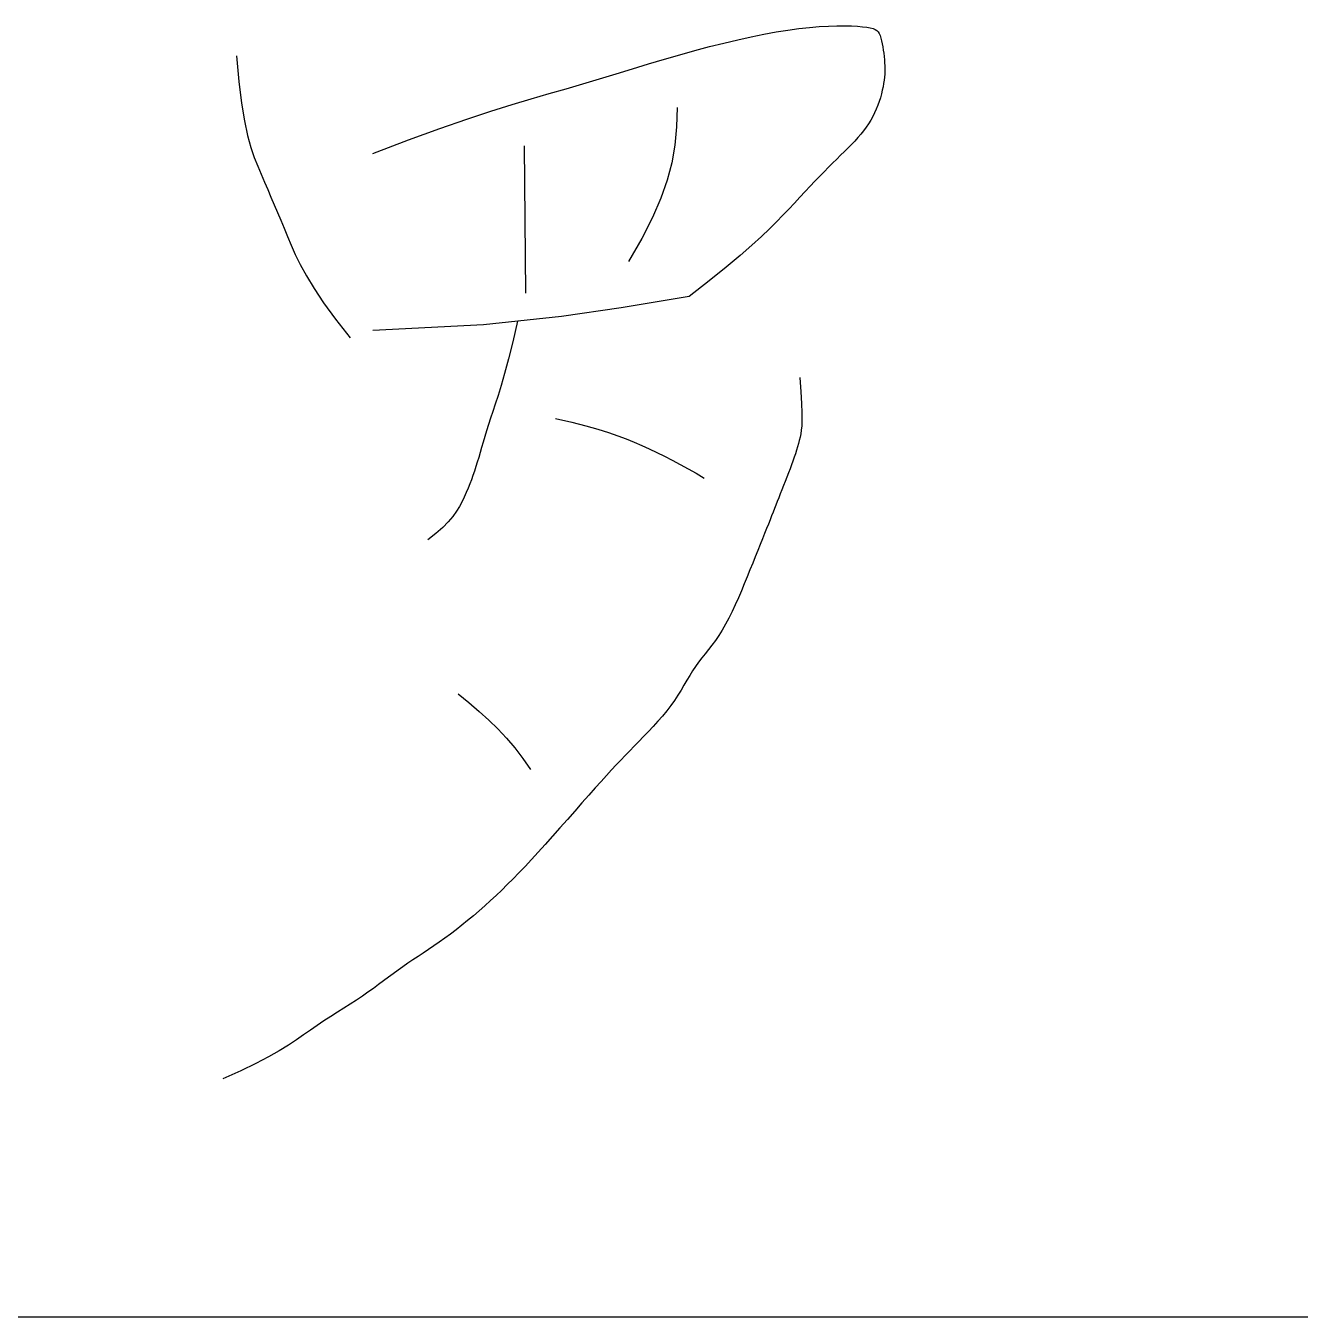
# Model space of a CAD drawing. Extents: x -51258 to 164715, y -112558 to 496610.
# Drawn here: x 110055 to 111913, y 9250 to 11134 of the extents above; entities that cross this region are included whole.
import ezdxf

# ---------------------------------------------------------------- set-up
doc = ezdxf.new("R2010")
doc.units = 0
doc.header["$LTSCALE"] = 1000
doc.layers.add('签名', color=7, linetype='Continuous', lineweight=13)

# ---------------------------------------------------------------- blocks, each defined once
blk = doc.blocks.new('RTGSREG')
blk.add_lwpolyline([(-11500, 3700), (-18500, 3700)])
blk = doc.blocks.new('罗毅签名')
at = {"layer": '签名', "color": 7, "lineweight": -3}
for p, q in [((2.6222, 5.4734), (2.6929, 5.489)), ((2.6929, 5.489), (2.7608, 5.5028)), ((2.7608, 5.5028), (2.826, 5.5147)), ((2.826, 5.5147), (2.8881, 5.5247)), ((2.8881, 5.5247), (2.9471, 5.5327)), ((2.9471, 5.5327), (3.0028, 5.5388)), ((3.0028, 5.5388), (3.055, 5.5431)), ((3.055, 5.5431), (3.1035, 5.5458)), ((3.1035, 5.5458), (3.1482, 5.5471)), ((3.1482, 5.5471), (3.1888, 5.5473)), ((3.1888, 5.5473), (3.2252, 5.5464)), ((3.2252, 5.5464), (3.2571, 5.5449)), ((3.2571, 5.5449), (3.2844, 5.5427)), ((3.2844, 5.5427), (3.307, 5.5402)), ((3.307, 5.5402), (3.3254, 5.537)), ((3.3254, 5.537), (3.34, 5.5332)), ((3.34, 5.5332), (3.3515, 5.5283)), ((3.3515, 5.5283), (3.3604, 5.5223)), ((3.3604, 5.5223), (3.3673, 5.5149)), ((3.3673, 5.5149), (3.3727, 5.5059)), ((3.3727, 5.5059), (3.3772, 5.4951)), ((3.3772, 5.4951), (3.3813, 5.4824)), ((3.3813, 5.4824), (3.385, 5.4681)), ((2.3153, 5.3938), (2.3954, 5.4162)), ((2.3954, 5.4162), (2.4733, 5.437)), ((2.4733, 5.437), (2.5489, 5.4561)), ((2.5489, 5.4561), (2.6222, 5.4734)), ((3.385, 5.4681), (3.3883, 5.4525)), ((3.3883, 5.4525), (3.3913, 5.4359)), ((3.3913, 5.4359), (3.394, 5.4188)), ((3.394, 5.4188), (3.3963, 5.4014)), ((-0.0348, 5.3886), (-0.0226, 5.2518)), ((2.0645, 5.3195), (2.1497, 5.3452)), ((2.1497, 5.3452), (2.2334, 5.3701)), ((2.2334, 5.3701), (2.3153, 5.3938)), ((3.3963, 5.4014), (3.3982, 5.3841)), ((3.3982, 5.3841), (3.3998, 5.3673)), ((3.3998, 5.3673), (3.401, 5.3513)), ((3.401, 5.3513), (3.4018, 5.3358)), ((1.8904, 5.2667), (1.978, 5.2933)), ((1.978, 5.2933), (2.0645, 5.3195)), ((3.4003, 5.275), (3.3985, 5.259)), ((3.4015, 5.2905), (3.4003, 5.275)), ((3.4021, 5.3057), (3.4015, 5.2905)), ((3.4018, 5.3358), (3.4022, 5.3207)), ((3.4022, 5.3207), (3.4021, 5.3057)), ((-0.0226, 5.2518), (-0.0085, 5.1378)), ((1.6221, 5.1878), (1.7126, 5.2139)), ((1.7126, 5.2139), (1.8018, 5.2402)), ((1.8018, 5.2402), (1.8904, 5.2667)), ((3.3889, 5.2055), (3.3842, 5.186)), ((3.3928, 5.2242), (3.3889, 5.2055)), ((3.396, 5.2421), (3.3928, 5.2242)), ((3.3985, 5.259), (3.396, 5.2421)), ((-0.0085, 5.1378), (0.0071, 5.0437)), ((1.4261, 5.13), (1.5278, 5.1604)), ((1.5278, 5.1604), (1.6221, 5.1878)), ((3.3725, 5.146), (3.3653, 5.1257)), ((3.3788, 5.1661), (3.3725, 5.146)), ((3.3842, 5.186), (3.3788, 5.1661)), ((1.1869, 5.053), (1.3136, 5.0948)), ((1.3136, 5.0948), (1.4261, 5.13)), ((2.3012, 5.1144), (2.2985, 5.0109)), ((3.3484, 5.0855), (3.3385, 5.066)), ((3.3573, 5.1054), (3.3484, 5.0855)), ((3.3653, 5.1257), (3.3573, 5.1054)), ((0.0071, 5.0437), (0.0238, 4.9662)), ((0.8772, 4.9424), (1.0426, 5.0028)), ((1.0426, 5.0028), (1.1869, 5.053)), ((2.2985, 5.0109), (2.2897, 4.9142)), ((3.3032, 5.0096), (3.2896, 4.9912)), ((3.3159, 5.0281), (3.3032, 5.0096)), ((3.3277, 5.0469), (3.3159, 5.0281)), ((3.3385, 5.066), (3.3277, 5.0469)), ((0.0238, 4.9662), (0.0413, 4.9022)), ((0.6874, 4.8701), (0.8772, 4.9424)), ((3.243, 4.9364), (3.2256, 4.918)), ((3.2595, 4.9547), (3.243, 4.9364)), ((3.275, 4.973), (3.2595, 4.9547)), ((3.2896, 4.9912), (3.275, 4.973)), ((0.0413, 4.9022), (0.0593, 4.8486)), ((1.4901, 4.9099), (1.4976, 4.13)), ((2.2897, 4.9142), (2.2736, 4.821)), ((3.1881, 4.8803), (3.1681, 4.8607)), ((3.2073, 4.8994), (3.1881, 4.8803)), ((3.2256, 4.918), (3.2073, 4.8994)), ((0.0593, 4.8486), (0.0775, 4.8022)), ((0.0775, 4.8022), (0.0956, 4.7598)), ((2.2736, 4.821), (2.2491, 4.7282)), ((3.1032, 4.7969), (3.08, 4.7736)), ((3.1256, 4.8191), (3.1032, 4.7969)), ((3.1472, 4.8403), (3.1256, 4.8191)), ((3.1681, 4.8607), (3.1472, 4.8403)), ((0.0956, 4.7598), (0.1132, 4.7189)), ((2.2491, 4.7282), (2.2149, 4.6325)), ((3.0561, 4.749), (3.0315, 4.7231)), ((3.08, 4.7736), (3.0561, 4.749)), ((0.1132, 4.7189), (0.1306, 4.6786)), ((0.1306, 4.6786), (0.1477, 4.6385)), ((2.9793, 4.6677), (2.9517, 4.6381)), ((3.0059, 4.696), (2.9793, 4.6677)), ((3.0315, 4.7231), (3.0059, 4.696)), ((0.1477, 4.6385), (0.1648, 4.5983)), ((0.1648, 4.5983), (0.1819, 4.5577)), ((2.2149, 4.6325), (2.1701, 4.5308)), ((2.9228, 4.6074), (2.8927, 4.5755)), ((2.9517, 4.6381), (2.9228, 4.6074)), ((0.1819, 4.5577), (0.1993, 4.5163)), ((2.1701, 4.5308), (2.1133, 4.4199)), ((2.8612, 4.5425), (2.8279, 4.5081)), ((2.8927, 4.5755), (2.8612, 4.5425)), ((0.1993, 4.5163), (0.2171, 4.4738)), ((0.2171, 4.4738), (0.2354, 4.4298)), ((2.7909, 4.4711), (2.7479, 4.43)), ((2.8279, 4.5081), (2.7909, 4.4711)), ((0.2354, 4.4298), (0.2546, 4.3838)), ((0.2546, 4.3838), (0.2764, 4.3345)), ((2.1133, 4.4199), (2.0434, 4.2966)), ((2.7479, 4.43), (2.6967, 4.3833)), ((0.2764, 4.3345), (0.3026, 4.2807)), ((2.6351, 4.3296), (2.5608, 4.2673)), ((2.6967, 4.3833), (2.6351, 4.3296)), ((0.3026, 4.2807), (0.3352, 4.2208)), ((2.5608, 4.2673), (2.4716, 4.1949)), ((0.3352, 4.2208), (0.376, 4.1535)), ((2.4716, 4.1949), (2.3653, 4.111)), ((0.376, 4.1535), (0.427, 4.0774)), ((2.3653, 4.111), (2.0041, 4.0508)), ((0.427, 4.0774), (0.49, 3.991)), ((2.0041, 4.0508), (1.6881, 4.0058)), ((0.49, 3.991), (0.5671, 3.893)), ((1.6881, 4.0058), (1.2743, 3.9607)), ((1.4551, 3.9804), (1.4296, 3.872)), ((1.2743, 3.9607), (0.6874, 3.9306)), ((1.4296, 3.872), (1.4068, 3.7805)), ((1.4068, 3.7805), (1.3864, 3.7039)), ((1.3864, 3.7039), (1.3681, 3.6398)), ((1.3681, 3.6398), (1.3518, 3.5862)), ((2.952, 3.6826), (2.9572, 3.6055)), ((1.3518, 3.5862), (1.3371, 3.5407)), ((2.9572, 3.6055), (2.9606, 3.5435)), ((1.3239, 3.5012), (1.3119, 3.4656)), ((1.3371, 3.5407), (1.3239, 3.5012)), ((2.9606, 3.5435), (2.9623, 3.4943)), ((2.9623, 3.4943), (2.9625, 3.4559)), ((1.301, 3.4319), (1.2908, 3.3998)), ((1.3119, 3.4656), (1.301, 3.4319)), ((1.6568, 3.4647), (1.7427, 3.4448)), ((1.7427, 3.4448), (1.8169, 3.426)), ((1.8169, 3.426), (1.8812, 3.4079)), ((2.9615, 3.4259), (2.9594, 3.4023)), ((2.9625, 3.4559), (2.9615, 3.4259)), ((1.2815, 3.3691), (1.2727, 3.3397)), ((1.2908, 3.3998), (1.2815, 3.3691)), ((1.8812, 3.4079), (1.9373, 3.3905)), ((1.9373, 3.3905), (1.9868, 3.3733)), ((1.9868, 3.3733), (2.0315, 3.3562)), ((2.0315, 3.3562), (2.0731, 3.339)), ((2.9529, 3.3657), (2.9489, 3.3486)), ((2.9565, 3.383), (2.9529, 3.3657)), ((2.9594, 3.4023), (2.9565, 3.383)), ((1.2644, 3.3115), (1.2565, 3.2845)), ((1.2727, 3.3397), (1.2644, 3.3115)), ((2.0731, 3.339), (2.1132, 3.3213)), ((2.1132, 3.3213), (2.1533, 3.3031)), ((2.1533, 3.3031), (2.1937, 3.2841)), ((2.9341, 3.296), (2.9282, 3.2777)), ((2.9395, 3.3139), (2.9341, 3.296)), ((2.9444, 3.3314), (2.9395, 3.3139)), ((2.9489, 3.3486), (2.9444, 3.3314)), ((1.2413, 3.2335), (1.2338, 3.2093)), ((1.2489, 3.2585), (1.2413, 3.2335)), ((1.2565, 3.2845), (1.2489, 3.2585)), ((2.1937, 3.2841), (2.2345, 3.2642)), ((2.2345, 3.2642), (2.2755, 3.2434)), ((2.2755, 3.2434), (2.317, 3.2214)), ((2.317, 3.2214), (2.3589, 3.1983)), ((2.915, 3.2391), (2.9076, 3.2188)), ((2.9218, 3.2587), (2.915, 3.2391)), ((2.9282, 3.2777), (2.9218, 3.2587)), ((1.2183, 3.1628), (1.2101, 3.14)), ((1.2261, 3.1858), (1.2183, 3.1628)), ((1.2338, 3.2093), (1.2261, 3.1858)), ((2.3589, 3.1983), (2.4012, 3.1738)), ((2.4012, 3.1738), (2.444, 3.148)), ((2.8829, 3.1535), (2.8742, 3.1312)), ((2.8915, 3.1758), (2.8829, 3.1535)), ((2.8997, 3.1976), (2.8915, 3.1758)), ((2.9076, 3.2188), (2.8997, 3.1976)), ((1.1924, 3.0945), (1.1826, 3.0714)), ((1.2015, 3.1173), (1.1924, 3.0945)), ((1.2101, 3.14), (1.2015, 3.1173)), ((2.8567, 3.0869), (2.8482, 3.0654)), ((2.8654, 3.1089), (2.8567, 3.0869)), ((2.8742, 3.1312), (2.8654, 3.1089)), ((1.1606, 3.0236), (1.1473, 2.9985)), ((1.1721, 3.0479), (1.1606, 3.0236)), ((1.1826, 3.0714), (1.1721, 3.0479)), ((2.8322, 3.0249), (2.8246, 3.0057)), ((2.84, 3.0447), (2.8322, 3.0249)), ((2.8482, 3.0654), (2.84, 3.0447)), ((1.1313, 2.9723), (1.1117, 2.945)), ((1.1473, 2.9985), (1.1313, 2.9723)), ((2.8019, 2.9477), (2.7937, 2.9269)), ((2.8096, 2.9675), (2.8019, 2.9477)), ((2.8172, 2.9867), (2.8096, 2.9675)), ((2.8246, 3.0057), (2.8172, 2.9867)), ((1.058, 2.8861), (1.0221, 2.8541)), ((1.0876, 2.9163), (1.058, 2.8861)), ((1.1117, 2.945), (1.0876, 2.9163)), ((2.7754, 2.8806), (2.765, 2.8545)), ((2.7849, 2.9046), (2.7754, 2.8806)), ((2.7937, 2.9269), (2.7849, 2.9046)), ((1.0221, 2.8541), (0.9789, 2.8203)), ((2.7538, 2.8263), (2.7418, 2.7963)), ((2.765, 2.8545), (2.7538, 2.8263)), ((2.7291, 2.7646), (2.7157, 2.7315)), ((2.7418, 2.7963), (2.7291, 2.7646)), ((2.7018, 2.6971), (2.6874, 2.6616)), ((2.7157, 2.7315), (2.7018, 2.6971)), ((2.6726, 2.6252), (2.6574, 2.588)), ((2.6874, 2.6616), (2.6726, 2.6252)), ((2.6418, 2.5506), (2.6258, 2.5133)), ((2.6574, 2.588), (2.6418, 2.5506)), ((2.6095, 2.4764), (2.5929, 2.4405)), ((2.6258, 2.5133), (2.6095, 2.4764)), ((2.5758, 2.4059), (2.5584, 2.373)), ((2.5929, 2.4405), (2.5758, 2.4059)), ((2.5407, 2.3422), (2.5226, 2.3139)), ((2.5584, 2.373), (2.5407, 2.3422)), ((2.4859, 2.263), (2.4676, 2.2397)), ((2.5042, 2.2876), (2.4859, 2.263)), ((2.5226, 2.3139), (2.5042, 2.2876)), ((2.4319, 2.1949), (2.4148, 2.1726)), ((2.4496, 2.2171), (2.4319, 2.1949)), ((2.4676, 2.2397), (2.4496, 2.2171)), ((2.3828, 2.126), (2.3676, 2.1014)), ((2.3984, 2.1497), (2.3828, 2.126)), ((2.4148, 2.1726), (2.3984, 2.1497)), ((2.3526, 2.0761), (2.3375, 2.0501)), ((2.3676, 2.1014), (2.3526, 2.0761)), ((1.1402, 2.0046), (1.1974, 1.9575)), ((2.3051, 1.9966), (2.2872, 1.9693)), ((2.3217, 2.0236), (2.3051, 1.9966)), ((2.3375, 2.0501), (2.3217, 2.0236)), ((1.1974, 1.9575), (1.2512, 1.9113)), ((2.2678, 1.9417), (2.2465, 1.9141)), ((2.2872, 1.9693), (2.2678, 1.9417)), ((1.2512, 1.9113), (1.302, 1.8652)), ((1.302, 1.8652), (1.3502, 1.8181)), ((2.1996, 1.8589), (2.1746, 1.8316)), ((2.2236, 1.8864), (2.1996, 1.8589)), ((2.2465, 1.9141), (2.2236, 1.8864)), ((1.3502, 1.8181), (1.3961, 1.7692)), ((2.1492, 1.8046), (2.1236, 1.778)), ((2.1746, 1.8316), (2.1492, 1.8046)), ((1.3961, 1.7692), (1.44, 1.7175)), ((1.44, 1.7175), (1.4824, 1.6621)), ((2.0735, 1.7268), (2.0495, 1.7022)), ((2.0983, 1.7521), (2.0735, 1.7268)), ((2.1236, 1.778), (2.0983, 1.7521)), ((1.4824, 1.6621), (1.5234, 1.6022)), ((2.0024, 1.6532), (1.9783, 1.6277)), ((2.026, 1.6779), (2.0024, 1.6532)), ((2.0495, 1.7022), (2.026, 1.6779)), ((1.9532, 1.6006), (1.9265, 1.5716)), ((1.9783, 1.6277), (1.9532, 1.6006)), ((1.8978, 1.54), (1.8667, 1.5052)), ((1.9265, 1.5716), (1.8978, 1.54)), ((1.8327, 1.467), (1.7964, 1.4259)), ((1.8667, 1.5052), (1.8327, 1.467)), ((1.7583, 1.3827), (1.7191, 1.3382)), ((1.7964, 1.4259), (1.7583, 1.3827)), ((1.7191, 1.3382), (1.6794, 1.2933)), ((1.6399, 1.2488), (1.6012, 1.2054)), ((1.6794, 1.2933), (1.6399, 1.2488)), ((1.6012, 1.2054), (1.5638, 1.1641)), ((1.5284, 1.1254), (1.4946, 1.0893)), ((1.5638, 1.1641), (1.5284, 1.1254)), ((1.4623, 1.0553), (1.4311, 1.0232)), ((1.4946, 1.0893), (1.4623, 1.0553)), ((1.3709, 0.9636), (1.3413, 0.9353)), ((1.4008, 0.9928), (1.3709, 0.9636)), ((1.4311, 1.0232), (1.4008, 0.9928)), ((1.3115, 0.9077), (1.2815, 0.8805)), ((1.3413, 0.9353), (1.3115, 0.9077)), ((1.2206, 0.8276), (1.1901, 0.802)), ((1.2512, 0.8538), (1.2206, 0.8276)), ((1.2815, 0.8805), (1.2512, 0.8538)), ((1.1595, 0.7772), (1.1291, 0.7531)), ((1.1901, 0.802), (1.1595, 0.7772)), ((1.04, 0.6871), (1.0111, 0.6671)), ((1.0693, 0.708), (1.04, 0.6871)), ((1.099, 0.7301), (1.0693, 0.708)), ((1.1291, 0.7531), (1.099, 0.7301)), ((0.9549, 0.6293), (0.9274, 0.611)), ((0.9828, 0.6479), (0.9549, 0.6293)), ((1.0111, 0.6671), (0.9828, 0.6479)), ((0.8476, 0.557), (0.8218, 0.5387)), ((0.8738, 0.5751), (0.8476, 0.557)), ((0.9004, 0.5931), (0.8738, 0.5751)), ((0.9274, 0.611), (0.9004, 0.5931)), ((0.7445, 0.4817), (0.7179, 0.4621)), ((0.7705, 0.501), (0.7445, 0.4817)), ((0.7962, 0.52), (0.7705, 0.501)), ((0.8218, 0.5387), (0.7962, 0.52)), ((0.662, 0.4219), (0.6322, 0.4013)), ((0.6905, 0.4421), (0.662, 0.4219)), ((0.7179, 0.4621), (0.6905, 0.4421)), ((0.5682, 0.359), (0.5344, 0.3373)), ((0.6009, 0.3803), (0.5682, 0.359)), ((0.6322, 0.4013), (0.6009, 0.3803)), ((0.4644, 0.2924), (0.4286, 0.2691)), ((0.4998, 0.3151), (0.4644, 0.2924)), ((0.5344, 0.3373), (0.4998, 0.3151)), ((0.3566, 0.2207), (0.3205, 0.1955)), ((0.3926, 0.2452), (0.3566, 0.2207)), ((0.4286, 0.2691), (0.3926, 0.2452)), ((0.2402, 0.1411), (0.1917, 0.1112)), ((0.2824, 0.1691), (0.2402, 0.1411)), ((0.3205, 0.1955), (0.2824, 0.1691)), ((0.1349, 0.0789), (0.0675, 0.0437)), ((0.1917, 0.1112), (0.1349, 0.0789)), ((-0.0126, 0.0053), (-0.1076, -0.0369)), ((0.0675, 0.0437), (-0.0126, 0.0053))]:
    blk.add_line(p, q, dxfattribs=at)

msp = doc.modelspace()

# ---------------------------------------------------------------- block references
at = {"xscale": 2.5, "yscale": 2.5, "zscale": 2.5}
msp.add_blockref('RTGSREG', (148500, 0), dxfattribs=at)
at = {"layer": '签名', "xscale": 275.0000000000003, "yscale": 275.0000000000003, "zscale": 275.0000000000003}
msp.add_blockref('罗毅签名', (110372.1, 9608), dxfattribs=at)

doc.saveas('drawing.dxf')
